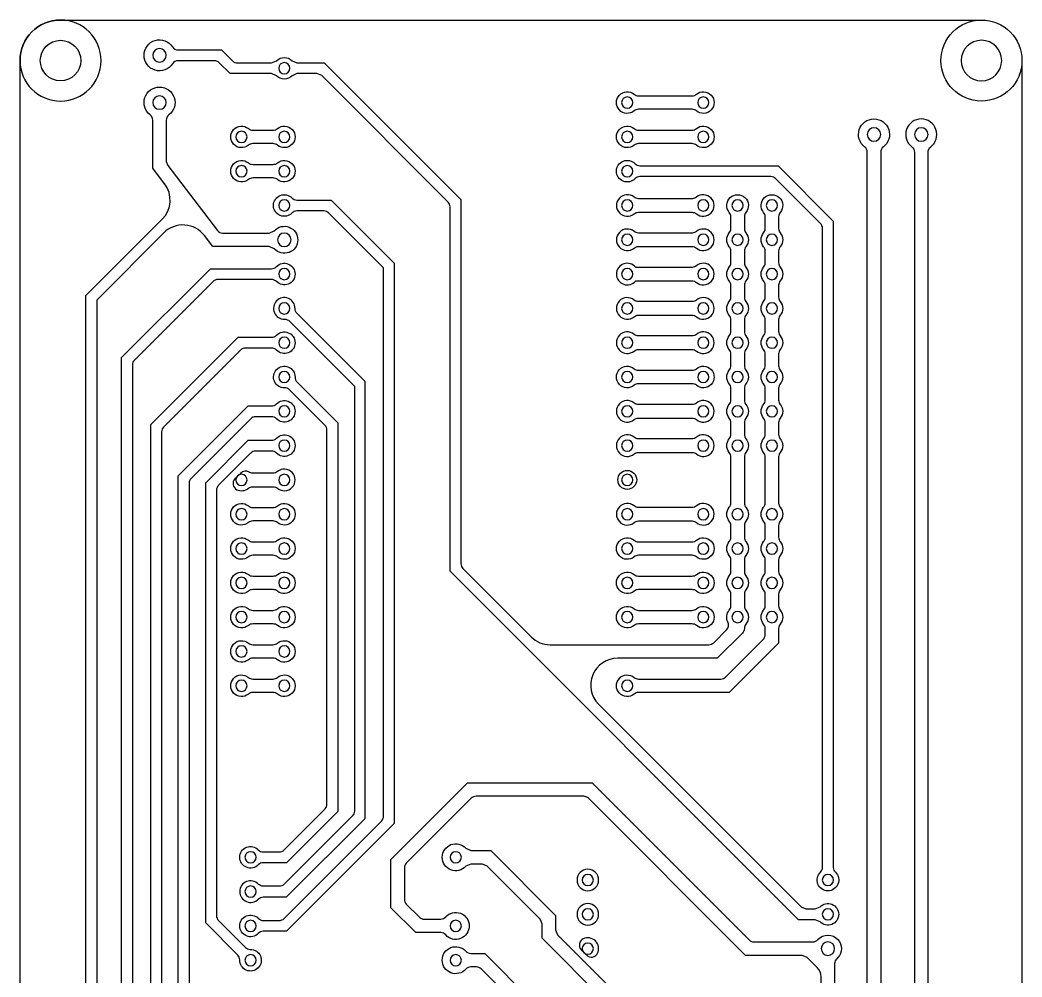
# Model space of a CAD drawing. Extents: x -81 to 81, y -56 to 81.
# Drawn here: x 6.4 to 80.6, y -14.7 to 56.2 of the extents above; entities that cross this region are included whole.
import ezdxf

# ---------------------------------------------------------------- set-up
doc = ezdxf.new("R2010")
doc.units = 0
doc.layers.add('MOSFET', color=7, linetype='CONTINUOUS')
doc.layers.add('MOSFET$TRACES', color=7, linetype='CONTINUOUS')

msp = doc.modelspace()

# ---------------------------------------------------------------- linework, layer by layer
at = {"layer": 'MOSFET'}
for p, q in [((9.4, 56.175), (77.6, 56.175)), ((6.4, -35.825), (6.4, 53.175)), ((80.6, 53.175), (80.6, -35.825))]:
    msp.add_line(p, q, dxfattribs=at)
at = {"layer": 'MOSFET', "extrusion": (0, 0, -1)}
msp.add_circle((-9.4, 53.175), 3, dxfattribs=at)
at = {"layer": 'MOSFET'}
msp.add_circle((77.6, 53.175), 3, dxfattribs=at)
at = {"layer": 'MOSFET', "extrusion": (0, 0, -1)}
for centre, start, end in [((-9.4, 53.175), 0, 90), ((-77.6, 53.175), 90, 180)]:
    msp.add_arc(centre, 3, start, end, dxfattribs=at)
at = {"layer": 'MOSFET$TRACES'}
for p, q in [((18.114, 53.965), (21.329, 53.965)), ((21.329, 53.965), (22.142, 53.152)), ((20.79, 53.165), (18.114, 53.165)), ((21.957, 52.205), (21.144, 53.019)), ((22.496, 53.005), (25.032, 53.005)), ((25.032, 53.005), (25.393, 53.159)), ((26.547, 53.159), (26.908, 53.005)), ((26.908, 53.005), (28.93, 53.005)), ((28.93, 53.005), (39.053, 42.882)), ((25.032, 52.205), (21.957, 52.205)), ((25.393, 52.051), (25.032, 52.205)), ((26.908, 52.205), (26.547, 52.051)), ((28.391, 52.205), (26.908, 52.205)), ((28.745, 52.059), (28.391, 52.205)), ((38.105, 42.699), (28.745, 52.059)), ((52.201, 50.565), (56.169, 50.565)), ((56.169, 49.565), (52.201, 49.565)), ((16.231, 45.196), (16.231, 48.753)), ((17.231, 48.753), (17.231, 45.706)), ((23.631, 48.025), (25.139, 48.025)), ((52.201, 48.025), (56.169, 48.025)), ((25.139, 47.025), (23.631, 47.025)), ((56.169, 47.025), (52.201, 47.025)), ((69.142, -25.158), (69.142, 46.388)), ((70.142, 46.388), (70.142, -25.158)), ((72.642, 46.388), (72.642, -25.161)), ((73.642, -25.155), (73.642, 46.388)), ((17.231, 45.706), (17.334, 45.401)), ((17.334, 45.401), (21.018, 40.601)), ((23.631, 45.485), (25.139, 45.485)), ((52.308, 45.385), (62.537, 45.385)), ((62.537, 45.385), (66.629, 41.293)), ((17.103, 44.06), (16.231, 45.196)), ((61.998, 44.585), (52.308, 44.585)), ((25.139, 44.485), (23.631, 44.485)), ((65.683, 41.108), (62.352, 44.439)), ((26.908, 42.845), (29.438, 42.845)), ((29.438, 42.845), (34.117, 38.166)), ((38.251, 15.374), (38.251, 42.345)), ((39.053, 42.882), (39.053, 15.911)), ((56.169, 42.945), (52.201, 42.945)), ((28.899, 42.045), (26.908, 42.045)), ((33.317, 37.834), (29.253, 41.899)), ((52.201, 41.945), (56.169, 41.945)), ((59.04, 40.736), (59.04, 41.615)), ((60.04, 41.615), (60.04, 40.736)), ((61.58, 40.736), (61.58, 41.615)), ((62.58, 41.615), (62.58, 40.736)), ((11.28, 35.778), (16.93, 41.429)), ((66.629, 41.293), (66.629, -6.56)), ((17.05, 40.416), (12.08, 35.447)), ((20.675, 39.405), (20.05, 40.22)), ((21.415, 40.405), (24.852, 40.405)), ((24.852, 40.405), (25.225, 40.572)), ((56.169, 40.405), (52.201, 40.405)), ((65.829, -6.56), (65.829, 40.754)), ((24.852, 39.405), (20.675, 39.405)), ((25.225, 39.239), (24.852, 39.405)), ((52.201, 39.405), (56.169, 39.405)), ((59.04, 38.196), (59.04, 39.075)), ((60.04, 39.075), (60.04, 38.196)), ((61.58, 38.196), (61.58, 39.075)), ((62.58, 39.075), (62.58, 38.196)), ((34.117, 38.166), (34.117, -3.314)), ((56.169, 37.865), (51.995, 37.865)), ((13.926, 31.181), (20.51, 37.765)), ((20.51, 37.765), (25.032, 37.765)), ((33.317, -2.775), (33.317, 37.834)), ((20.695, 36.819), (14.873, 30.996)), ((25.032, 36.965), (21.049, 36.965)), ((51.995, 36.865), (56.169, 36.865)), ((59.04, 35.656), (59.04, 36.535)), ((60.04, 36.535), (60.04, 35.656)), ((61.58, 35.656), (61.58, 36.535)), ((62.58, 36.535), (62.58, 35.656)), ((11.28, -29.429), (11.28, 35.778)), ((12.08, 35.447), (12.08, -29.097)), ((56.169, 35.325), (52.201, 35.325)), ((31.958, 29.403), (26.916, 34.445)), ((52.201, 34.325), (56.169, 34.325)), ((26.351, 33.879), (31.158, 29.071)), ((59.04, 33.116), (59.04, 33.995)), ((60.04, 33.995), (60.04, 33.116)), ((61.58, 33.116), (61.58, 33.995)), ((62.58, 33.995), (62.58, 33.116)), ((16.085, 26.228), (22.542, 32.685)), ((22.542, 32.685), (25.032, 32.685)), ((56.169, 32.785), (52.201, 32.785)), ((13.926, -21.602), (13.926, 31.181)), ((22.727, 31.739), (17.032, 26.043)), ((25.032, 31.885), (23.081, 31.885)), ((52.201, 31.785), (56.169, 31.785)), ((59.04, 30.576), (59.04, 31.455)), ((60.04, 31.455), (60.04, 30.576)), ((61.58, 30.576), (61.58, 31.455)), ((62.58, 31.455), (62.58, 30.576)), ((14.726, 30.642), (14.726, -21.063)), ((52.201, 30.245), (56.169, 30.245)), ((26.916, 29.365), (29.926, 26.355)), ((31.158, 29.071), (31.158, -2.394)), ((31.958, -2.933), (31.958, 29.403)), ((56.169, 29.245), (52.201, 29.245)), ((28.98, 26.17), (26.351, 28.799)), ((59.04, 28.036), (59.04, 28.915)), ((60.04, 28.915), (60.04, 28.036)), ((61.58, 28.036), (61.58, 28.915)), ((62.58, 28.915), (62.58, 28.036)), ((18.117, 22.418), (23.304, 27.605)), ((23.304, 27.605), (25.032, 27.605)), ((56.169, 27.705), (52.201, 27.705)), ((25.032, 26.805), (23.843, 26.805)), ((16.085, -18.173), (16.085, 26.228)), ((23.489, 26.659), (19.064, 22.233)), ((29.926, 26.355), (29.926, -2.425)), ((52.201, 26.705), (56.169, 26.705)), ((59.04, 25.496), (59.04, 26.374)), ((60.04, 26.374), (60.04, 25.496)), ((61.58, 25.496), (61.58, 26.374)), ((62.58, 26.374), (62.58, 25.496)), ((16.885, 25.689), (16.885, -17.634)), ((29.126, -1.886), (29.126, 25.816)), ((20.149, 21.91), (23.304, 25.065)), ((23.304, 25.065), (25.032, 25.065)), ((56.169, 25.165), (52.201, 25.165)), ((23.489, 24.119), (21.096, 21.725)), ((25.032, 24.265), (23.843, 24.265)), ((52.201, 24.165), (56.169, 24.165)), ((59.04, 20.416), (59.04, 23.834)), ((60.04, 23.834), (60.04, 20.416)), ((61.58, 20.416), (61.58, 23.834)), ((62.58, 23.834), (62.58, 20.416)), ((18.117, -16.268), (18.117, 22.418)), ((22.743, 22.633), (22.317, 22.208)), ((25.139, 22.625), (23.631, 22.625)), ((18.917, 21.879), (18.917, -15.729)), ((20.149, -10.68), (20.149, 21.91)), ((23.631, 21.625), (25.139, 21.625)), ((20.949, 21.371), (20.949, -10.141)), ((23.631, 20.085), (25.139, 20.085)), ((56.169, 20.085), (52.201, 20.085)), ((25.139, 19.085), (23.631, 19.085)), ((52.201, 19.085), (56.169, 19.085)), ((59.04, 17.876), (59.04, 18.754)), ((60.04, 18.754), (60.04, 17.876)), ((61.58, 17.876), (61.58, 18.754)), ((62.58, 18.754), (62.58, 17.876)), ((23.631, 17.545), (25.139, 17.545)), ((52.201, 17.545), (56.169, 17.545)), ((25.139, 16.545), (23.631, 16.545)), ((56.169, 16.545), (52.201, 16.545)), ((59.04, 15.336), (59.04, 16.214)), ((60.04, 16.214), (60.04, 15.336)), ((61.58, 15.336), (61.58, 16.214)), ((62.58, 16.214), (62.58, 15.336)), ((23.631, 15.005), (25.139, 15.005)), ((64.063, -10.438), (38.251, 15.374)), ((39.199, 15.558), (44.246, 10.511)), ((52.201, 15.005), (56.169, 15.005)), ((25.139, 14.005), (23.631, 14.005)), ((56.169, 14.005), (52.201, 14.005)), ((59.04, 12.796), (59.04, 13.674)), ((60.04, 13.674), (60.04, 12.796)), ((61.58, 12.796), (61.58, 13.674)), ((62.58, 13.674), (62.58, 12.796)), ((23.631, 12.465), (25.139, 12.465)), ((52.201, 12.465), (56.169, 12.465)), ((25.139, 11.465), (23.631, 11.465)), ((56.169, 11.465), (52.201, 11.465)), ((61.58, 10.669), (61.58, 11.134)), ((62.58, 11.134), (62.58, 10.048)), ((57.769, 10.072), (58.73, 11.032)), ((59.894, 10.781), (58.037, 8.925)), ((23.631, 9.925), (25.139, 9.925)), ((45.66, 9.925), (57.416, 9.925)), ((58.649, 7.532), (61.434, 10.316)), ((62.58, 10.048), (58.917, 6.385)), ((25.139, 8.925), (23.631, 8.925)), ((58.037, 8.925), (50.66, 8.925)), ((23.631, 7.385), (25.139, 7.385)), ((52.201, 7.385), (58.296, 7.385)), ((25.139, 6.385), (23.631, 6.385)), ((58.917, 6.385), (52.201, 6.385)), ((49.246, 5.511), (64.248, -9.491)), ((33.861, -5.986), (39.549, -0.297)), ((39.549, -0.297), (48.766, -0.297)), ((48.766, -0.297), (60.4, -11.931)), ((39.817, -1.444), (35.007, -6.253)), ((48.144, -1.297), (40.17, -1.297)), ((60.132, -13.078), (48.498, -1.444)), ((25.951, -5.268), (28.98, -2.24)), ((31.012, -2.748), (25.951, -7.808)), ((29.926, -2.425), (26.136, -6.215)), ((26.136, -8.755), (31.958, -2.933)), ((25.951, -10.348), (33.171, -3.129)), ((34.117, -3.314), (26.136, -11.295)), ((39.416, -5.149), (39.789, -5.317)), ((24.408, -5.415), (25.597, -5.415)), ((39.789, -5.317), (41.258, -5.319)), ((41.258, -5.319), (46.058, -10.118)), ((26.136, -6.215), (24.408, -6.215)), ((33.861, -9.549), (33.861, -5.986)), ((34.861, -6.607), (34.861, -8.928)), ((39.787, -6.317), (39.414, -6.483)), ((40.637, -6.318), (39.787, -6.317)), ((40.99, -6.464), (40.637, -6.318)), ((44.911, -10.385), (40.99, -6.464)), ((25.597, -7.955), (24.408, -7.955)), ((24.408, -8.755), (26.136, -8.755)), ((35.706, -11.395), (33.861, -9.549)), ((35.007, -9.282), (35.974, -10.248)), ((64.248, -9.491), (64.602, -9.638)), ((64.602, -9.638), (65.291, -9.638)), ((65.291, -9.638), (65.652, -9.484)), ((45.057, -10.739), (44.911, -10.385)), ((46.058, -10.118), (46.057, -11.192)), ((22.524, -13.054), (20.149, -10.68)), ((21.096, -10.495), (23.09, -12.489)), ((24.408, -10.495), (25.597, -10.495)), ((36.327, -10.395), (37.552, -10.395)), ((45.056, -11.813), (45.057, -10.739)), ((65.291, -10.438), (64.063, -10.438)), ((65.652, -10.592), (65.291, -10.438)), ((26.136, -11.295), (24.408, -11.295)), ((37.552, -11.395), (35.706, -11.395)), ((56.693, -23.45), (45.056, -11.813)), ((46.057, -11.192), (46.203, -11.546)), ((46.203, -11.546), (57.839, -23.182)), ((60.754, -12.078), (65.111, -12.078)), ((39.788, -12.935), (40.817, -12.935)), ((40.817, -12.935), (44.488, -16.606)), ((47.966, -12.661), (48.366, -13.061)), ((64.132, -13.078), (60.132, -13.078)), ((66.974, -13.245), (66.896, -13.323)), ((40.196, -13.935), (39.788, -13.935)), ((43.488, -17.02), (40.549, -14.081)), ((65.436, -13.968), (64.839, -13.371)), ((66.729, -13.696), (66.729, -15.785)), ((65.729, -15.164), (65.729, -14.675))]:
    msp.add_line(p, q, dxfattribs=at)
for centre, radius in [((9.4, 53.175), 1.5), ((51.37, 22.125), 0.7)]:
    msp.add_circle(centre, radius, dxfattribs=at)
at = {"layer": 'MOSFET$TRACES', "extrusion": (0, 0, -1)}
for centre, radius in [((-77.6, 53.175), 1.5), ((-16.731, 53.565), 0.5), ((-25.97, 52.605), 0.415), ((-16.731, 50.065), 0.5), ((-51.37, 50.065), 0.415), ((-57, 50.065), 0.415), ((-22.8, 47.525), 0.415), ((-25.97, 47.525), 0.415), ((-51.37, 47.525), 0.415), ((-57, 47.525), 0.415), ((-69.642, 47.7), 0.5), ((-73.142, 47.7), 0.5), ((-22.8, 44.985), 0.415), ((-25.97, 44.985), 0.415), ((-51.37, 44.985), 0.415), ((-25.97, 42.445), 0.415), ((-51.37, 42.445), 0.415), ((-57, 42.445), 0.415), ((-59.54, 42.445), 0.415), ((-62.08, 42.445), 0.415), ((-25.97, 39.905), 0.5), ((-51.37, 39.905), 0.415), ((-57, 39.905), 0.415), ((-59.54, 39.905), 0.415), ((-62.08, 39.905), 0.415), ((-25.97, 37.365), 0.415), ((-51.37, 37.365), 0.415), ((-57, 37.365), 0.415), ((-59.54, 37.365), 0.415), ((-62.08, 37.365), 0.415), ((-25.97, 34.825), 0.415), ((-51.37, 34.825), 0.415), ((-57, 34.825), 0.415), ((-59.54, 34.825), 0.415), ((-62.08, 34.825), 0.415), ((-25.97, 32.285), 0.415), ((-51.37, 32.285), 0.415), ((-57, 32.285), 0.415), ((-59.54, 32.285), 0.415), ((-62.08, 32.285), 0.415), ((-25.97, 29.745), 0.415), ((-51.37, 29.745), 0.415), ((-57, 29.745), 0.415), ((-59.54, 29.745), 0.415), ((-62.08, 29.745), 0.415), ((-25.97, 27.205), 0.415), ((-51.37, 27.205), 0.415), ((-57, 27.205), 0.415), ((-59.54, 27.205), 0.415), ((-62.08, 27.205), 0.415), ((-25.97, 24.665), 0.415), ((-51.37, 24.665), 0.415), ((-57, 24.665), 0.415), ((-59.54, 24.665), 0.415), ((-62.08, 24.665), 0.415), ((-22.8, 22.125), 0.415), ((-25.97, 22.125), 0.415), ((-51.37, 22.125), 0.415), ((-51.37, 22.125), 0.415), ((-22.8, 19.585), 0.415), ((-25.97, 19.585), 0.415), ((-51.37, 19.585), 0.415), ((-57, 19.585), 0.415), ((-59.54, 19.585), 0.415), ((-62.08, 19.585), 0.415), ((-22.8, 17.045), 0.415), ((-25.97, 17.045), 0.415), ((-51.37, 17.045), 0.415), ((-57, 17.045), 0.415), ((-59.54, 17.045), 0.415), ((-62.08, 17.045), 0.415), ((-22.8, 14.505), 0.415), ((-25.97, 14.505), 0.415), ((-51.37, 14.505), 0.415), ((-57, 14.505), 0.415), ((-59.54, 14.505), 0.415), ((-62.08, 14.505), 0.415), ((-22.8, 11.965), 0.415), ((-25.97, 11.965), 0.415), ((-51.37, 11.965), 0.415), ((-57, 11.965), 0.415), ((-59.54, 11.965), 0.415), ((-62.08, 11.965), 0.415), ((-22.8, 9.425), 0.415), ((-25.97, 9.425), 0.415), ((-22.8, 6.885), 0.415), ((-25.97, 6.885), 0.415), ((-51.37, 6.885), 0.415), ((-23.47, -5.815), 0.415), ((-38.67, -5.815), 0.415), ((-48.449, -7.498), 0.8), ((-48.449, -7.498), 0.415), ((-66.229, -7.498), 0.415), ((-23.47, -8.355), 0.415), ((-48.449, -10.038), 0.8), ((-48.449, -10.038), 0.415), ((-66.229, -10.038), 0.415), ((-23.47, -10.895), 0.415), ((-38.67, -10.895), 0.415), ((-48.449, -12.578), 0.415), ((-66.229, -12.578), 0.5), ((-23.47, -13.435), 0.415), ((-38.67, -13.435), 0.415)]:
    msp.add_circle(centre, radius, dxfattribs=at)
for centre, radius, start, end in [((-16.731, 53.565), 1.15, 213.05573, 146.94427), ((-25.97, 52.605), 0.8, 43.81306, 136.18694), ((-25.97, 52.605), 0.8, 223.81306, 316.18694), ((-16.731, 50.065), 1.15, 307.3052, 232.6948), ((-51.37, 50.065), 0.8, 230.28486, 129.71514), ((-57, 50.065), 0.8, 50.28486, 309.71514), ((-22.8, 47.525), 0.8, 230.28486, 129.71514), ((-25.97, 47.525), 0.8, 50.28486, 309.71514), ((-51.37, 47.525), 0.8, 230.28486, 129.71514), ((-57, 47.525), 0.8, 50.28486, 309.71514), ((-69.642, 47.7), 1.15, 307.3052, 232.6948), ((-72.142, 46.388), 0.5, 127.3052, 180), ((-74.135, 46.391), 0.493, 359.60261, 53.09219), ((-22.8, 44.985), 0.8, 230.28486, 129.71514), ((-25.97, 44.985), 0.8, 50.28486, 309.71514), ((-51.37, 44.985), 0.8, 223.81306, 136.18694), ((-25.97, 42.445), 0.8, 223.81306, 136.18694), ((-52.201, 43.445), 0.5, 270, 309.71514), ((-56.169, 43.445), 0.5, 230.28486, 270), ((-59.54, 42.445), 0.8, 320.28486, 219.71514), ((-62.08, 42.445), 0.8, 320.28486, 219.71514), ((-52.201, 41.445), 0.5, 50.28486, 90), ((-56.169, 41.445), 0.5, 90, 129.71514), ((-25.97, 39.905), 1, 41.81031, 180), ((-52.201, 40.905), 0.5, 270, 309.71514), ((-56.169, 40.905), 0.5, 230.28486, 270), ((-59.54, 39.905), 0.8, 320.28486, 39.71514), ((-59.54, 39.905), 0.8, 140.28486, 219.71514), ((-62.08, 39.905), 0.8, 320.28486, 39.71514), ((-62.08, 39.905), 0.8, 140.28486, 219.71514), ((-25.97, 39.905), 1, 180, 318.18969), ((-52.201, 38.905), 0.5, 50.28486, 90), ((-56.169, 38.905), 0.5, 90, 129.71514), ((-25.97, 37.365), 0.8, 43.81306, 180), ((-56.169, 38.365), 0.5, 230.28486, 270), ((-59.54, 37.365), 0.8, 320.28486, 39.71514), ((-59.54, 37.365), 0.8, 140.28486, 219.71514), ((-62.08, 37.365), 0.8, 320.28486, 39.71514), ((-62.08, 37.365), 0.8, 140.28486, 219.71514), ((-25.97, 37.365), 0.8, 180, 316.18694), ((-56.169, 36.365), 0.5, 90, 129.71514), ((-52.201, 35.825), 0.5, 270, 309.71514), ((-56.169, 35.825), 0.5, 230.28486, 270), ((-59.54, 34.825), 0.8, 320.28486, 39.71514), ((-59.54, 34.825), 0.8, 140.28486, 219.71514), ((-62.08, 34.825), 0.8, 320.28486, 39.71514), ((-62.08, 34.825), 0.8, 140.28486, 219.71514), ((-27.27, 34.798), 0.5, 315, 1.18694), ((-52.201, 33.825), 0.5, 50.28486, 90), ((-56.169, 33.825), 0.5, 90, 129.71514), ((-25.997, 33.525), 0.5, 88.81306, 135), ((-25.97, 32.285), 0.8, 43.81306, 316.18694), ((-52.201, 33.285), 0.5, 270, 309.71514), ((-56.169, 33.285), 0.5, 230.28486, 270), ((-59.54, 32.285), 0.8, 320.28486, 39.71514), ((-59.54, 32.285), 0.8, 140.28486, 219.71514), ((-62.08, 32.285), 0.8, 320.28486, 39.71514), ((-62.08, 32.285), 0.8, 140.28486, 219.71514), ((-52.201, 31.285), 0.5, 50.28486, 90), ((-56.169, 31.285), 0.5, 90, 129.71514), ((-25.97, 29.745), 0.8, 268.81306, 180), ((-51.37, 29.745), 0.8, 230.28486, 129.71514), ((-57, 29.745), 0.8, 50.28486, 309.71514), ((-25.97, 29.745), 0.8, 180, 181.18694), ((-59.54, 29.745), 0.8, 320.28486, 39.71514), ((-59.54, 29.745), 0.8, 140.28486, 219.71514), ((-62.08, 29.745), 0.8, 320.28486, 39.71514), ((-62.08, 29.745), 0.8, 140.28486, 219.71514), ((-25.97, 27.205), 0.8, 43.81306, 316.18694), ((-52.201, 28.205), 0.5, 270, 309.71514), ((-56.169, 28.205), 0.5, 230.28486, 270), ((-59.54, 27.205), 0.8, 320.28486, 39.71514), ((-59.54, 27.205), 0.8, 140.28486, 219.71514), ((-62.08, 27.205), 0.8, 320.28486, 39.71514), ((-62.08, 27.205), 0.8, 140.28486, 219.71514), ((-52.201, 26.205), 0.5, 50.28486, 90), ((-56.169, 26.205), 0.5, 90, 129.71514), ((-25.97, 24.665), 0.8, 43.81306, 180), ((-52.201, 25.665), 0.5, 270, 309.71514), ((-56.169, 25.665), 0.5, 230.28486, 270), ((-25.97, 24.665), 0.8, 180, 316.18694), ((-59.54, 24.665), 0.8, 320.28486, 39.71514), ((-59.54, 24.665), 0.8, 140.28486, 219.71514), ((-62.08, 24.665), 0.8, 320.28486, 39.71514), ((-62.08, 24.665), 0.8, 140.28486, 219.71514), ((-52.201, 23.665), 0.5, 50.28486, 90), ((-56.169, 23.665), 0.5, 90, 129.71514), ((-23.631, 23.125), 0.5, 270, 302.30625), ((-25.139, 23.125), 0.5, 230.28486, 270), ((-23.631, 21.125), 0.5, 50.28486, 90), ((-25.139, 21.125), 0.5, 90, 129.71514), ((-22.8, 19.585), 0.8, 230.28486, 129.71514), ((-25.97, 19.585), 0.8, 50.28486, 309.71514), ((-52.201, 20.585), 0.5, 270, 309.71514), ((-56.169, 20.585), 0.5, 230.28486, 270), ((-59.54, 19.585), 0.8, 320.28486, 39.71514), ((-59.54, 19.585), 0.8, 140.28486, 219.71514), ((-62.08, 19.585), 0.8, 320.28486, 39.71514), ((-62.08, 19.585), 0.8, 140.28486, 219.71514), ((-52.201, 18.585), 0.5, 50.28486, 90), ((-56.169, 18.585), 0.5, 90, 129.71514), ((-22.8, 17.045), 0.8, 230.28486, 129.71514), ((-25.97, 17.045), 0.8, 50.28486, 309.71514), ((-51.37, 17.045), 0.8, 230.28486, 129.71514), ((-57, 17.045), 0.8, 50.28486, 309.71514), ((-59.54, 17.045), 0.8, 320.28486, 39.71514), ((-59.54, 17.045), 0.8, 140.28486, 219.71514), ((-62.08, 17.045), 0.8, 320.28486, 39.71514), ((-62.08, 17.045), 0.8, 140.28486, 219.71514), ((-22.8, 14.505), 0.8, 230.28486, 129.71514), ((-25.97, 14.505), 0.8, 50.28486, 309.71514), ((-51.37, 14.505), 0.8, 230.28486, 129.71514), ((-57, 14.505), 0.8, 50.28486, 309.71514), ((-59.54, 14.505), 0.8, 320.28486, 39.71514), ((-59.54, 14.505), 0.8, 140.28486, 219.71514), ((-62.08, 14.505), 0.8, 320.28486, 39.71514), ((-62.08, 14.505), 0.8, 140.28486, 219.71514), ((-22.8, 11.965), 0.8, 230.28486, 129.71514), ((-25.97, 11.965), 0.8, 50.28486, 309.71514), ((-51.37, 11.965), 0.8, 230.28486, 129.71514), ((-57, 11.965), 0.8, 50.28486, 309.71514), ((-59.54, 11.965), 0.8, 333.52555, 39.71514), ((-59.54, 11.965), 0.8, 140.28486, 219.69534), ((-62.08, 11.965), 0.8, 320.28486, 39.71514), ((-62.08, 11.965), 0.8, 140.28486, 219.71514), ((-59.539, 11.136), 0.501, 180.07938, 225), ((-22.8, 9.425), 0.8, 230.28486, 129.71514), ((-25.97, 9.425), 0.8, 50.28486, 309.71514), ((-22.8, 6.885), 0.8, 230.28486, 129.71514), ((-25.97, 6.885), 0.8, 50.28486, 309.71514), ((-51.37, 6.885), 0.8, 230.28486, 129.71514), ((-30.658, -2.394), 0.5, 180, 225), ((-23.47, -5.815), 0.8, 223.81306, 136.18694), ((-38.67, -5.815), 1, 221.89998, 138.27935), ((-66.229, -7.498), 0.8, 133.81306, 46.18694), ((-24.408, -7.455), 0.5, 270, 316.18694), ((-25.597, -7.455), 0.5, 225, 270), ((-24.408, -9.255), 0.5, 43.81306, 90), ((-66.229, -10.038), 0.8, 43.81306, 316.18694), ((-23.47, -10.895), 0.8, 223.81306, 136.18694), ((-38.67, -10.895), 1, 41.81031, 318.18969), ((-66.229, -12.578), 1, 41.81031, 138.18969), ((-38.67, -13.435), 1, 221.81031, 138.18969), ((-66.229, -12.578), 1, 138.18969, 221.81031), ((-23.47, -13.435), 0.8, 88.81306, 1.18694)]:
    msp.add_arc(centre, radius, start, end, dxfattribs=at)
at = {"layer": 'MOSFET$TRACES'}
for centre, radius, start, end in [((18.114, 54.465), 0.5, 213.05573, 270), ((18.114, 52.665), 0.5, 90, 146.94427), ((20.79, 52.665), 0.5, 45, 90), ((22.496, 53.505), 0.5, 225, 270), ((52.201, 51.065), 0.5, 230.28486, 270), ((56.169, 51.065), 0.5, 270, 309.71514), ((15.731, 48.753), 0.5, 0, 52.6948), ((17.731, 48.753), 0.5, 127.3052, 180), ((52.201, 49.065), 0.5, 90, 129.71514), ((56.169, 49.065), 0.5, 50.28486, 90), ((73.142, 47.7), 1.15, 307.3052, 232.6948), ((23.631, 48.525), 0.5, 230.28486, 270), ((25.139, 48.525), 0.5, 270, 309.71514), ((52.201, 48.525), 0.5, 230.28486, 270), ((56.169, 48.525), 0.5, 270, 309.71514), ((23.631, 46.525), 0.5, 90, 129.71514), ((25.139, 46.525), 0.5, 50.28486, 90), ((52.201, 46.525), 0.5, 90, 129.71514), ((56.169, 46.525), 0.5, 50.28486, 90), ((68.643, 46.388), 0.5, 359.97363, 52.72117), ((70.642, 46.388), 0.5, 127.3052, 180), ((23.631, 45.985), 0.5, 230.28486, 270), ((25.139, 45.985), 0.5, 270, 309.71514), ((52.308, 45.885), 0.5, 223.81306, 270), ((52.308, 44.085), 0.5, 90, 136.18694), ((61.998, 44.085), 0.5, 45, 90), ((15.516, 42.843), 2, 315, 37.50414), ((23.631, 43.985), 0.5, 90, 129.71514), ((25.139, 43.985), 0.5, 50.28486, 90), ((51.37, 42.445), 0.8, 50.28486, 309.71514), ((57, 42.445), 0.8, 230.28486, 129.71514), ((26.908, 43.345), 0.5, 223.81306, 270), ((37.751, 42.345), 0.5, 360, 45), ((26.908, 41.545), 0.5, 90, 136.18694), ((28.899, 41.545), 0.5, 45, 90), ((58.54, 41.615), 0.5, 360, 39.71514), ((60.54, 41.615), 0.5, 140.28486, 180), ((61.08, 41.615), 0.5, 360, 39.71514), ((63.08, 41.615), 0.5, 140.28486, 180), ((18.464, 39.002), 2, 37.50414, 135), ((65.329, 40.754), 0.5, 360, 45), ((21.407, 40.889), 0.484, 216.56293, 270.94121), ((51.37, 39.905), 0.8, 50.28486, 309.71514), ((57, 39.905), 0.8, 230.28486, 129.71514), ((58.54, 40.736), 0.5, 320.28486, 360), ((60.54, 40.736), 0.5, 180, 219.71514), ((61.08, 40.736), 0.5, 320.28486, 360), ((63.08, 40.736), 0.5, 180, 219.71514), ((58.54, 39.075), 0.5, 360, 39.71514), ((60.54, 39.075), 0.5, 140.28486, 180), ((61.08, 39.075), 0.5, 360, 39.71514), ((63.08, 39.075), 0.5, 140.28486, 180), ((25.032, 38.265), 0.5, 270, 316.18694), ((51.37, 37.365), 0.8, 38.68219, 321.31781), ((57, 37.365), 0.8, 230.28486, 129.71514), ((58.54, 38.196), 0.5, 320.28486, 360), ((60.54, 38.196), 0.5, 180, 219.71514), ((61.08, 38.196), 0.5, 320.28486, 360), ((63.08, 38.196), 0.5, 180, 219.71514), ((21.049, 36.465), 0.5, 90, 135), ((25.032, 36.465), 0.5, 43.81306, 90), ((58.54, 36.535), 0.5, 360, 39.71514), ((60.54, 36.535), 0.5, 140.28486, 180), ((61.08, 36.535), 0.5, 360, 39.71514), ((63.08, 36.535), 0.5, 140.28486, 180), ((25.97, 34.825), 0.8, 0, 271.18694), ((51.37, 34.825), 0.8, 50.28486, 309.71514), ((57, 34.825), 0.8, 230.28486, 129.71514), ((58.54, 35.656), 0.5, 320.28486, 360), ((60.54, 35.656), 0.5, 180, 219.71514), ((61.08, 35.656), 0.5, 320.28486, 0), ((63.08, 35.656), 0.5, 180, 219.71514), ((25.97, 34.825), 0.8, 358.81306, 360), ((58.54, 33.995), 0.5, 0, 39.71514), ((60.54, 33.995), 0.5, 140.28486, 180), ((61.08, 33.995), 0.5, 360, 39.71514), ((63.08, 33.995), 0.5, 140.28486, 180), ((25.032, 33.185), 0.5, 270, 316.18694), ((51.37, 32.285), 0.8, 50.28486, 309.71514), ((57, 32.285), 0.8, 230.28486, 129.71514), ((58.54, 33.116), 0.5, 320.28486, 0), ((60.54, 33.116), 0.5, 180, 219.71514), ((61.08, 33.116), 0.5, 320.28486, 360), ((63.08, 33.116), 0.5, 180, 219.71514), ((23.081, 31.385), 0.5, 90, 135), ((25.032, 31.385), 0.5, 43.81306, 90), ((58.54, 31.455), 0.5, 360, 39.71514), ((60.54, 31.455), 0.5, 140.28486, 180), ((61.08, 31.455), 0.5, 0, 39.71514), ((63.08, 31.455), 0.5, 140.28486, 180), ((15.226, 30.642), 0.5, 135, 180), ((58.54, 30.576), 0.5, 320.28486, 0), ((60.54, 30.576), 0.5, 180, 219.71514), ((61.08, 30.576), 0.5, 320.28486, 0), ((63.08, 30.576), 0.5, 180, 219.71514), ((27.27, 29.718), 0.5, 178.81306, 225), ((52.201, 30.745), 0.5, 230.28486, 270), ((56.169, 30.745), 0.5, 270, 309.71514), ((25.997, 28.445), 0.5, 45, 91.18694), ((52.201, 28.745), 0.5, 90, 129.71514), ((56.169, 28.745), 0.5, 50.28486, 90), ((58.54, 28.915), 0.5, 360, 39.71514), ((60.54, 28.915), 0.5, 140.28486, 180), ((61.08, 28.915), 0.5, 360, 39.71514), ((63.08, 28.915), 0.5, 140.28486, 180), ((25.032, 28.105), 0.5, 270, 316.18694), ((51.37, 27.205), 0.8, 50.28486, 309.71514), ((57, 27.205), 0.8, 230.28486, 129.71514), ((58.54, 28.036), 0.5, 320.28486, 360), ((60.54, 28.036), 0.5, 180, 219.71514), ((61.08, 28.036), 0.5, 320.28486, 360), ((63.08, 28.036), 0.5, 180, 219.71514), ((23.843, 26.305), 0.5, 90, 135), ((25.032, 26.305), 0.5, 43.81306, 90), ((17.385, 25.689), 0.5, 135, 180), ((28.626, 25.816), 0.5, 0, 45), ((58.54, 26.374), 0.5, 360, 39.71514), ((60.54, 26.374), 0.5, 140.28486, 180), ((61.08, 26.374), 0.5, 360, 39.71514), ((63.08, 26.374), 0.5, 140.28486, 180), ((51.37, 24.665), 0.8, 50.28486, 309.71514), ((57, 24.665), 0.8, 230.28486, 129.71514), ((58.54, 25.496), 0.5, 320.28486, 0), ((60.54, 25.496), 0.5, 180, 219.71514), ((61.08, 25.496), 0.5, 320.28486, 360), ((63.08, 25.496), 0.5, 180, 219.71514), ((25.032, 25.565), 0.5, 270, 316.18694), ((23.843, 23.765), 0.5, 90, 135), ((25.032, 23.765), 0.5, 43.81306, 90), ((58.54, 23.834), 0.5, 360, 39.71514), ((60.54, 23.834), 0.5, 140.28486, 180), ((61.08, 23.834), 0.5, 360, 39.71514), ((63.08, 23.834), 0.5, 140.28486, 180), ((23.096, 22.28), 0.5, 57.69375, 135), ((25.97, 22.125), 0.8, 230.28486, 129.71514), ((19.417, 21.879), 0.5, 135, 180), ((21.449, 21.371), 0.5, 135, 180), ((22.671, 21.854), 0.5, 135, 244.47122), ((22.8, 22.125), 0.8, 244.47122, 309.71514), ((23.631, 20.585), 0.5, 230.28486, 270), ((25.139, 20.585), 0.5, 270, 309.71514), ((51.37, 19.585), 0.8, 50.28486, 309.71514), ((57, 19.585), 0.8, 230.28486, 129.71514), ((58.54, 20.416), 0.5, 320.28486, 360), ((60.54, 20.416), 0.5, 180, 219.71514), ((61.08, 20.416), 0.5, 320.28486, 360), ((63.08, 20.416), 0.5, 180, 219.71514), ((23.631, 18.585), 0.5, 90, 129.71514), ((25.139, 18.585), 0.5, 50.28486, 90), ((58.54, 18.754), 0.5, 360, 39.71514), ((60.54, 18.754), 0.5, 140.28486, 180), ((61.08, 18.754), 0.5, 360, 39.71514), ((63.08, 18.754), 0.5, 140.28486, 180), ((58.54, 17.876), 0.5, 320.28486, 360), ((60.54, 17.876), 0.5, 180, 219.71514), ((61.08, 17.876), 0.5, 320.28486, 360), ((63.08, 17.876), 0.5, 180, 219.71514), ((23.631, 18.045), 0.5, 230.28486, 270), ((25.139, 18.045), 0.5, 270, 309.71514), ((52.201, 18.045), 0.5, 230.28486, 270), ((56.169, 18.045), 0.5, 270, 309.71514), ((23.631, 16.045), 0.5, 90, 129.71514), ((25.139, 16.045), 0.5, 50.28486, 90), ((52.201, 16.045), 0.5, 90, 129.71514), ((56.169, 16.045), 0.5, 50.28486, 90), ((58.54, 16.214), 0.5, 0, 39.71514), ((60.54, 16.214), 0.5, 140.28486, 180), ((61.08, 16.214), 0.5, 360, 39.71514), ((63.08, 16.214), 0.5, 140.28486, 180), ((39.553, 15.911), 0.5, 180, 225), ((23.631, 15.505), 0.5, 230.28486, 270), ((25.139, 15.505), 0.5, 270, 309.71514), ((52.201, 15.505), 0.5, 230.28486, 270), ((56.169, 15.505), 0.5, 270, 309.71514), ((58.54, 15.336), 0.5, 320.28486, 0), ((60.54, 15.336), 0.5, 180, 219.71514), ((61.08, 15.336), 0.5, 320.28486, 360), ((63.08, 15.336), 0.5, 180, 219.71514), ((23.631, 13.505), 0.5, 90, 129.71514), ((25.139, 13.505), 0.5, 50.28486, 90), ((52.201, 13.505), 0.5, 90, 129.71514), ((56.169, 13.505), 0.5, 50.28486, 90), ((58.54, 13.674), 0.5, 360, 39.71514), ((60.54, 13.674), 0.5, 140.28486, 180), ((61.08, 13.674), 0.5, 360, 39.71514), ((63.08, 13.674), 0.5, 140.28486, 180), ((58.54, 12.796), 0.5, 320.28486, 360), ((60.54, 12.796), 0.5, 180, 219.71514), ((61.08, 12.796), 0.5, 320.28486, 360), ((63.08, 12.796), 0.5, 180, 219.71514), ((23.631, 12.965), 0.5, 230.28486, 270), ((25.139, 12.965), 0.5, 270, 309.71514), ((52.201, 12.965), 0.5, 230.28486, 270), ((56.169, 12.965), 0.5, 270, 309.71514), ((23.631, 10.965), 0.5, 90, 129.71514), ((25.139, 10.965), 0.5, 50.28486, 90), ((52.201, 10.965), 0.5, 90, 129.71514), ((56.169, 10.965), 0.5, 50.28486, 90), ((58.376, 11.386), 0.5, 315, 26.47445), ((60.54, 11.135), 0.5, 140.30466, 179.97273), ((61.08, 11.134), 0.5, 360, 39.71514), ((63.08, 11.134), 0.5, 140.28486, 180), ((45.633, 11.86), 1.935, 224.19698, 270.80302), ((61.08, 10.669), 0.5, 315, 360), ((23.631, 10.425), 0.5, 230.28486, 270), ((25.139, 10.425), 0.5, 270, 309.71514), ((57.416, 10.425), 0.5, 270, 315), ((23.631, 8.425), 0.5, 90, 129.71514), ((25.139, 8.425), 0.5, 50.28486, 90), ((50.66, 6.925), 2, 90, 225), ((23.631, 7.885), 0.5, 230.28486, 270), ((25.139, 7.885), 0.5, 270, 309.71514), ((52.201, 7.885), 0.5, 230.28486, 270), ((58.296, 7.885), 0.5, 270, 315), ((23.631, 5.885), 0.5, 90, 129.71514), ((25.139, 5.885), 0.5, 50.28486, 90), ((52.201, 5.885), 0.5, 90, 129.71514), ((40.17, -1.797), 0.5, 90, 135), ((48.144, -1.797), 0.5, 45, 90), ((28.626, -1.886), 0.5, 315, 360), ((32.817, -2.775), 0.5, 315, 360), ((24.408, -4.915), 0.5, 223.81306, 270), ((25.597, -4.915), 0.5, 270, 315), ((24.408, -6.715), 0.5, 90, 136.18694), ((35.361, -6.607), 0.5, 135, 180), ((65.329, -6.56), 0.5, 313.81306, 360), ((67.129, -6.56), 0.5, 180, 226.18694), ((23.47, -8.355), 0.8, 43.81306, 316.18694), ((35.361, -8.928), 0.5, 180, 225), ((21.449, -10.141), 0.5, 180, 225), ((24.408, -9.995), 0.5, 223.81306, 270), ((25.597, -9.995), 0.5, 270, 315), ((36.327, -9.895), 0.5, 225, 270), ((37.552, -9.895), 0.5, 270, 318.18969), ((24.408, -11.795), 0.5, 90, 136.18694), ((37.552, -11.895), 0.5, 41.81031, 90), ((48.32, -12.307), 0.5, 115.52876, 225), ((48.449, -12.578), 0.8, 334.47124, 115.52876), ((23.443, -12.135), 0.5, 225, 271.18694), ((60.754, -11.578), 0.5, 225, 270), ((65.111, -11.578), 0.5, 270, 318.18969), ((22.17, -13.408), 0.5, 358.81306, 45), ((39.788, -12.435), 0.5, 221.81031, 270), ((48.72, -12.707), 0.5, 225, 334.47124), ((64.132, -14.078), 1, 45, 90), ((67.229, -13.696), 0.5, 131.81031, 180), ((39.788, -14.435), 0.5, 90, 138.18969), ((40.196, -14.435), 0.5, 45, 90), ((64.729, -14.675), 1, 0, 45)]:
    msp.add_arc(centre, radius, start, end, dxfattribs=at)

doc.saveas('drawing.dxf')
